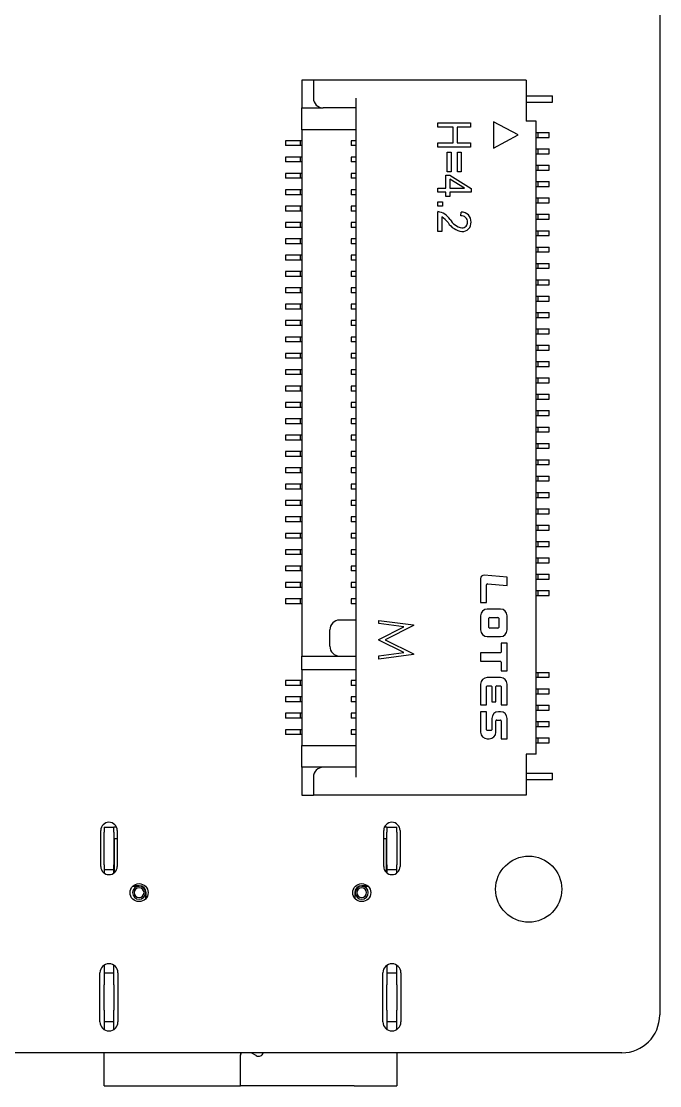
# Model space of a CAD drawing. Header units: millimetres. Extents: x 2 to 1109, y 2 to 430.
# Drawn here: x 145.02 to 164.52, y 301.05 to 333.58 of the extents above; entities that cross this region are included whole.
import ezdxf

# ---------------------------------------------------------------- set-up
doc = ezdxf.new("R2010")
doc.units = ezdxf.units.MM
doc.header["$LTSCALE"] = 0.5
doc.layers.add('几何体', color=7, linetype='Continuous')

msp = doc.modelspace()

# ---------------------------------------------------------------- linework, layer by layer
at = {"layer": '几何体'}
for p, q in [((164.521, 362.686), (164.521, 303.213)), ((153.596, 331.783), (153.596, 330.933)), ((153.946, 331.783), (153.596, 331.783)), ((153.946, 331.783), (153.946, 331.233)), ((154.246, 331.783), (153.946, 331.783)), ((160.446, 331.783), (154.246, 331.783)), ((160.446, 331.783), (160.446, 330.533)), ((155.246, 310.483), (155.246, 331.233)), ((160.446, 331.308), (160.705, 331.308)), ((160.705, 331.308), (160.87, 331.308)), ((160.87, 331.308), (161.096, 331.308)), ((161.096, 331.308), (161.246, 331.308)), ((161.246, 331.108), (161.246, 331.308)), ((153.596, 330.933), (154.246, 330.933)), ((153.596, 330.263), (153.596, 330.933)), ((155.246, 330.933), (154.246, 330.933)), ((160.446, 331.108), (160.705, 331.108)), ((160.705, 331.108), (160.87, 331.108)), ((160.87, 331.108), (161.096, 331.108)), ((161.096, 331.108), (161.246, 331.108)), ((160.746, 330.533), (160.446, 330.533)), ((160.746, 311.183), (160.746, 330.533)), ((153.596, 330.263), (153.596, 314.183)), ((155.246, 330.263), (153.596, 330.263)), ((157.746, 330.479), (158.746, 330.479)), ((157.746, 330.349), (157.746, 330.479)), ((158.214, 330.349), (157.746, 330.349)), ((158.214, 329.868), (158.214, 330.349)), ((158.331, 330.349), (158.331, 329.868)), ((158.746, 330.349), (158.331, 330.349)), ((158.746, 330.479), (158.746, 330.349)), ((159.446, 330.508), (159.446, 329.708)), ((160.196, 330.108), (159.446, 330.508)), ((153.096, 329.933), (153.096, 329.783)), ((153.236, 329.933), (153.096, 329.933)), ((153.457, 329.933), (153.236, 329.933)), ((153.546, 329.933), (153.457, 329.933)), ((153.546, 329.783), (153.546, 329.933)), ((153.596, 329.933), (153.546, 329.933)), ((155.095, 329.933), (155.095, 329.783)), ((155.246, 329.933), (155.095, 329.933)), ((157.746, 329.868), (158.214, 329.868)), ((157.746, 329.738), (157.746, 329.868)), ((158.331, 329.868), (158.746, 329.868)), ((158.746, 329.868), (158.746, 329.738)), ((159.446, 329.708), (160.196, 330.108)), ((160.746, 330.183), (160.796, 330.183)), ((160.746, 330.033), (160.796, 330.033)), ((160.796, 330.183), (160.796, 330.033)), ((160.796, 330.183), (160.886, 330.183)), ((160.796, 330.033), (160.886, 330.033)), ((160.886, 330.183), (161.007, 330.183)), ((160.886, 330.033), (161.007, 330.033)), ((161.007, 330.183), (161.146, 330.183)), ((161.007, 330.033), (161.146, 330.033)), ((161.146, 330.033), (161.146, 330.183)), ((153.236, 329.783), (153.096, 329.783)), ((153.457, 329.783), (153.236, 329.783)), ((153.546, 329.783), (153.457, 329.783)), ((153.596, 329.783), (153.546, 329.783)), ((155.246, 329.783), (155.095, 329.783)), ((158.746, 329.738), (157.746, 329.738)), ((158.032, 329.583), (158.149, 329.583)), ((158.032, 328.985), (158.032, 329.583)), ((158.149, 329.583), (158.149, 328.985)), ((158.343, 329.583), (158.46, 329.583)), ((158.343, 328.985), (158.343, 329.583)), ((158.46, 329.583), (158.46, 328.985)), ((160.746, 329.683), (160.796, 329.683)), ((160.796, 329.683), (160.796, 329.533)), ((160.796, 329.683), (160.886, 329.683)), ((160.886, 329.683), (161.007, 329.683)), ((161.007, 329.683), (161.146, 329.683)), ((161.146, 329.533), (161.146, 329.683)), ((153.096, 329.433), (153.096, 329.283)), ((153.236, 329.433), (153.096, 329.433)), ((153.236, 329.283), (153.096, 329.283)), ((153.457, 329.433), (153.236, 329.433)), ((153.457, 329.283), (153.236, 329.283)), ((153.546, 329.433), (153.457, 329.433)), ((153.546, 329.283), (153.457, 329.283)), ((153.546, 329.283), (153.546, 329.433)), ((153.596, 329.433), (153.546, 329.433)), ((153.596, 329.283), (153.546, 329.283)), ((155.095, 329.433), (155.095, 329.283)), ((155.246, 329.433), (155.095, 329.433)), ((155.246, 329.283), (155.095, 329.283)), ((160.746, 329.533), (160.796, 329.533)), ((160.796, 329.533), (160.886, 329.533)), ((160.886, 329.533), (161.007, 329.533)), ((161.007, 329.533), (161.146, 329.533)), ((153.096, 328.933), (153.096, 328.783)), ((153.236, 328.933), (153.096, 328.933)), ((153.457, 328.933), (153.236, 328.933)), ((153.546, 328.933), (153.457, 328.933)), ((153.546, 328.783), (153.546, 328.933)), ((153.596, 328.933), (153.546, 328.933)), ((155.095, 328.933), (155.095, 328.783)), ((155.246, 328.933), (155.095, 328.933)), ((158.149, 328.985), (158.032, 328.985)), ((158.46, 328.985), (158.343, 328.985)), ((160.746, 329.183), (160.796, 329.183)), ((160.746, 329.033), (160.796, 329.033)), ((160.796, 329.183), (160.796, 329.033)), ((160.796, 329.183), (160.886, 329.183)), ((160.796, 329.033), (160.886, 329.033)), ((160.886, 329.183), (161.007, 329.183)), ((160.886, 329.033), (161.007, 329.033)), ((161.007, 329.183), (161.146, 329.183)), ((161.007, 329.033), (161.146, 329.033)), ((161.146, 329.033), (161.146, 329.183)), ((153.236, 328.783), (153.096, 328.783)), ((153.457, 328.783), (153.236, 328.783)), ((153.546, 328.783), (153.457, 328.783)), ((153.596, 328.783), (153.546, 328.783)), ((155.246, 328.783), (155.095, 328.783)), ((157.993, 328.479), (157.993, 328.881)), ((157.993, 328.881), (158.11, 328.881)), ((158.11, 328.881), (158.759, 328.475)), ((158.562, 328.479), (158.11, 328.761)), ((158.11, 328.761), (158.11, 328.479)), ((160.746, 328.683), (160.796, 328.683)), ((160.796, 328.683), (160.796, 328.533)), ((160.796, 328.683), (160.886, 328.683)), ((160.886, 328.683), (161.007, 328.683)), ((161.007, 328.683), (161.146, 328.683)), ((161.146, 328.533), (161.146, 328.683)), ((153.096, 328.433), (153.096, 328.283)), ((153.236, 328.433), (153.096, 328.433)), ((153.236, 328.283), (153.096, 328.283)), ((153.457, 328.433), (153.236, 328.433)), ((153.457, 328.283), (153.236, 328.283)), ((153.546, 328.433), (153.457, 328.433)), ((153.546, 328.283), (153.457, 328.283)), ((153.546, 328.283), (153.546, 328.433)), ((153.596, 328.433), (153.546, 328.433)), ((153.596, 328.283), (153.546, 328.283)), ((155.095, 328.433), (155.095, 328.283)), ((155.246, 328.433), (155.095, 328.433)), ((155.246, 328.283), (155.095, 328.283)), ((157.746, 328.479), (157.993, 328.479)), ((157.746, 328.362), (157.746, 328.479)), ((157.993, 328.362), (157.746, 328.362)), ((157.993, 328.232), (157.993, 328.362)), ((158.11, 328.479), (158.562, 328.479)), ((158.11, 328.362), (158.11, 328.232)), ((158.759, 328.362), (158.11, 328.362)), ((158.759, 328.475), (158.759, 328.362)), ((160.746, 328.533), (160.796, 328.533)), ((160.796, 328.533), (160.886, 328.533)), ((160.886, 328.533), (161.007, 328.533)), ((161.007, 328.533), (161.146, 328.533)), ((153.096, 327.933), (153.096, 327.783)), ((153.236, 327.933), (153.096, 327.933)), ((153.457, 327.933), (153.236, 327.933)), ((153.546, 327.933), (153.457, 327.933)), ((153.546, 327.783), (153.546, 327.933)), ((153.596, 327.933), (153.546, 327.933)), ((155.095, 327.933), (155.095, 327.783)), ((155.246, 327.933), (155.095, 327.933)), ((157.746, 328.063), (157.889, 328.063)), ((157.746, 327.933), (157.746, 328.063)), ((157.889, 327.933), (157.746, 327.933)), ((157.889, 328.063), (157.889, 327.933)), ((158.11, 328.232), (157.993, 328.232)), ((160.746, 328.183), (160.796, 328.183)), ((160.746, 328.033), (160.796, 328.033)), ((160.796, 328.183), (160.796, 328.033)), ((160.796, 328.183), (160.886, 328.183)), ((160.796, 328.033), (160.886, 328.033)), ((160.886, 328.183), (161.007, 328.183)), ((160.886, 328.033), (161.007, 328.033)), ((161.007, 328.183), (161.146, 328.183)), ((161.007, 328.033), (161.146, 328.033)), ((161.146, 328.033), (161.146, 328.183)), ((153.236, 327.783), (153.096, 327.783)), ((153.457, 327.783), (153.236, 327.783)), ((153.546, 327.783), (153.457, 327.783)), ((153.596, 327.783), (153.546, 327.783)), ((155.246, 327.783), (155.095, 327.783)), ((157.746, 327.154), (157.746, 327.764)), ((157.863, 327.609), (157.863, 327.154)), ((158.447, 327.634), (158.46, 327.751)), ((160.746, 327.683), (160.796, 327.683)), ((160.796, 327.683), (160.796, 327.533)), ((160.796, 327.683), (160.886, 327.683)), ((160.886, 327.683), (161.007, 327.683)), ((161.007, 327.683), (161.146, 327.683)), ((161.146, 327.533), (161.146, 327.683)), ((153.096, 327.433), (153.096, 327.283)), ((153.236, 327.433), (153.096, 327.433)), ((153.236, 327.283), (153.096, 327.283)), ((153.457, 327.433), (153.236, 327.433)), ((153.457, 327.283), (153.236, 327.283)), ((153.546, 327.433), (153.457, 327.433)), ((153.546, 327.283), (153.457, 327.283)), ((153.546, 327.283), (153.546, 327.433)), ((153.596, 327.433), (153.546, 327.433)), ((153.596, 327.283), (153.546, 327.283)), ((155.095, 327.433), (155.095, 327.283)), ((155.246, 327.433), (155.095, 327.433)), ((155.246, 327.283), (155.095, 327.283)), ((160.746, 327.533), (160.796, 327.533)), ((160.796, 327.533), (160.886, 327.533)), ((160.886, 327.533), (161.007, 327.533)), ((161.007, 327.533), (161.146, 327.533)), ((157.863, 327.154), (157.746, 327.154)), ((160.746, 327.183), (160.796, 327.183)), ((160.746, 327.033), (160.796, 327.033)), ((160.796, 327.183), (160.796, 327.033)), ((160.796, 327.183), (160.886, 327.183)), ((160.796, 327.033), (160.886, 327.033)), ((160.886, 327.183), (161.007, 327.183)), ((160.886, 327.033), (161.007, 327.033)), ((161.007, 327.183), (161.146, 327.183)), ((161.007, 327.033), (161.146, 327.033)), ((161.146, 327.033), (161.146, 327.183)), ((153.096, 326.933), (153.096, 326.783)), ((153.236, 326.933), (153.096, 326.933)), ((153.236, 326.783), (153.096, 326.783)), ((153.457, 326.933), (153.236, 326.933)), ((153.457, 326.783), (153.236, 326.783)), ((153.546, 326.933), (153.457, 326.933)), ((153.546, 326.783), (153.457, 326.783)), ((153.546, 326.783), (153.546, 326.933)), ((153.596, 326.933), (153.546, 326.933)), ((153.596, 326.783), (153.546, 326.783)), ((155.095, 326.933), (155.095, 326.783)), ((155.246, 326.933), (155.095, 326.933)), ((155.246, 326.783), (155.095, 326.783)), ((160.746, 326.683), (160.796, 326.683)), ((160.796, 326.683), (160.796, 326.533)), ((160.796, 326.683), (160.886, 326.683)), ((160.886, 326.683), (161.007, 326.683)), ((161.007, 326.683), (161.146, 326.683)), ((161.146, 326.533), (161.146, 326.683)), ((153.096, 326.433), (153.096, 326.283)), ((153.236, 326.433), (153.096, 326.433)), ((153.457, 326.433), (153.236, 326.433)), ((153.546, 326.433), (153.457, 326.433)), ((153.546, 326.283), (153.546, 326.433)), ((153.596, 326.433), (153.546, 326.433)), ((155.095, 326.433), (155.095, 326.283)), ((155.246, 326.433), (155.095, 326.433)), ((160.746, 326.533), (160.796, 326.533)), ((160.796, 326.533), (160.886, 326.533)), ((160.886, 326.533), (161.007, 326.533)), ((161.007, 326.533), (161.146, 326.533)), ((153.236, 326.283), (153.096, 326.283)), ((153.457, 326.283), (153.236, 326.283)), ((153.546, 326.283), (153.457, 326.283)), ((153.596, 326.283), (153.546, 326.283)), ((155.246, 326.283), (155.095, 326.283)), ((160.746, 326.183), (160.796, 326.183)), ((160.746, 326.033), (160.796, 326.033)), ((160.796, 326.183), (160.796, 326.033)), ((160.796, 326.183), (160.886, 326.183)), ((160.796, 326.033), (160.886, 326.033)), ((160.886, 326.183), (161.007, 326.183)), ((160.886, 326.033), (161.007, 326.033)), ((161.007, 326.183), (161.146, 326.183)), ((161.007, 326.033), (161.146, 326.033)), ((161.146, 326.033), (161.146, 326.183)), ((153.096, 325.933), (153.096, 325.783)), ((153.236, 325.933), (153.096, 325.933)), ((153.236, 325.783), (153.096, 325.783)), ((153.457, 325.933), (153.236, 325.933)), ((153.457, 325.783), (153.236, 325.783)), ((153.546, 325.933), (153.457, 325.933)), ((153.546, 325.783), (153.457, 325.783)), ((153.546, 325.783), (153.546, 325.933)), ((153.596, 325.933), (153.546, 325.933)), ((153.596, 325.783), (153.546, 325.783)), ((155.095, 325.933), (155.095, 325.783)), ((155.246, 325.933), (155.095, 325.933)), ((155.246, 325.783), (155.095, 325.783)), ((160.746, 325.683), (160.796, 325.683)), ((160.796, 325.683), (160.796, 325.533)), ((160.796, 325.683), (160.886, 325.683)), ((160.886, 325.683), (161.007, 325.683)), ((161.007, 325.683), (161.146, 325.683)), ((161.146, 325.533), (161.146, 325.683)), ((153.096, 325.433), (153.096, 325.283)), ((153.236, 325.433), (153.096, 325.433)), ((153.457, 325.433), (153.236, 325.433)), ((153.546, 325.433), (153.457, 325.433)), ((153.546, 325.283), (153.546, 325.433)), ((153.596, 325.433), (153.546, 325.433)), ((155.095, 325.433), (155.095, 325.283)), ((155.246, 325.433), (155.095, 325.433)), ((160.746, 325.533), (160.796, 325.533)), ((160.796, 325.533), (160.886, 325.533)), ((160.886, 325.533), (161.007, 325.533)), ((161.007, 325.533), (161.146, 325.533)), ((153.236, 325.283), (153.096, 325.283)), ((153.457, 325.283), (153.236, 325.283)), ((153.546, 325.283), (153.457, 325.283)), ((153.596, 325.283), (153.546, 325.283)), ((155.246, 325.283), (155.095, 325.283)), ((160.746, 325.183), (160.796, 325.183)), ((160.746, 325.033), (160.796, 325.033)), ((160.796, 325.183), (160.796, 325.033)), ((160.796, 325.183), (160.886, 325.183)), ((160.796, 325.033), (160.886, 325.033)), ((160.886, 325.183), (161.007, 325.183)), ((160.886, 325.033), (161.007, 325.033)), ((161.007, 325.183), (161.146, 325.183)), ((161.007, 325.033), (161.146, 325.033)), ((161.146, 325.033), (161.146, 325.183)), ((153.096, 324.933), (153.096, 324.783)), ((153.236, 324.933), (153.096, 324.933)), ((153.236, 324.783), (153.096, 324.783)), ((153.457, 324.933), (153.236, 324.933)), ((153.457, 324.783), (153.236, 324.783)), ((153.546, 324.933), (153.457, 324.933)), ((153.546, 324.783), (153.457, 324.783)), ((153.546, 324.783), (153.546, 324.933)), ((153.596, 324.933), (153.546, 324.933)), ((153.596, 324.783), (153.546, 324.783)), ((155.095, 324.933), (155.095, 324.783)), ((155.246, 324.933), (155.095, 324.933)), ((155.246, 324.783), (155.095, 324.783)), ((160.746, 324.683), (160.796, 324.683)), ((160.796, 324.683), (160.796, 324.533)), ((160.796, 324.683), (160.886, 324.683)), ((160.886, 324.683), (161.007, 324.683)), ((161.007, 324.683), (161.146, 324.683)), ((161.146, 324.533), (161.146, 324.683)), ((153.096, 324.433), (153.096, 324.283)), ((153.236, 324.433), (153.096, 324.433)), ((153.457, 324.433), (153.236, 324.433)), ((153.546, 324.433), (153.457, 324.433)), ((153.546, 324.283), (153.546, 324.433)), ((153.596, 324.433), (153.546, 324.433)), ((155.095, 324.433), (155.095, 324.283)), ((155.246, 324.433), (155.095, 324.433)), ((160.746, 324.533), (160.796, 324.533)), ((160.796, 324.533), (160.886, 324.533)), ((160.886, 324.533), (161.007, 324.533)), ((161.007, 324.533), (161.146, 324.533)), ((153.236, 324.283), (153.096, 324.283)), ((153.457, 324.283), (153.236, 324.283)), ((153.546, 324.283), (153.457, 324.283)), ((153.596, 324.283), (153.546, 324.283)), ((155.246, 324.283), (155.095, 324.283)), ((160.746, 324.183), (160.796, 324.183)), ((160.746, 324.033), (160.796, 324.033)), ((160.796, 324.183), (160.796, 324.033)), ((160.796, 324.183), (160.886, 324.183)), ((160.796, 324.033), (160.886, 324.033)), ((160.886, 324.183), (161.007, 324.183)), ((160.886, 324.033), (161.007, 324.033)), ((161.007, 324.183), (161.146, 324.183)), ((161.007, 324.033), (161.146, 324.033)), ((161.146, 324.033), (161.146, 324.183)), ((153.096, 323.933), (153.096, 323.783)), ((153.236, 323.933), (153.096, 323.933)), ((153.236, 323.783), (153.096, 323.783)), ((153.457, 323.933), (153.236, 323.933)), ((153.457, 323.783), (153.236, 323.783)), ((153.546, 323.933), (153.457, 323.933)), ((153.546, 323.783), (153.457, 323.783)), ((153.546, 323.783), (153.546, 323.933)), ((153.596, 323.933), (153.546, 323.933)), ((153.596, 323.783), (153.546, 323.783)), ((155.095, 323.933), (155.095, 323.783)), ((155.246, 323.933), (155.095, 323.933)), ((155.246, 323.783), (155.095, 323.783)), ((153.096, 323.433), (153.096, 323.283)), ((153.236, 323.433), (153.096, 323.433)), ((153.457, 323.433), (153.236, 323.433)), ((153.546, 323.433), (153.457, 323.433)), ((153.546, 323.283), (153.546, 323.433)), ((153.596, 323.433), (153.546, 323.433)), ((155.095, 323.433), (155.095, 323.283)), ((155.246, 323.433), (155.095, 323.433)), ((160.746, 323.683), (160.796, 323.683)), ((160.746, 323.533), (160.796, 323.533)), ((160.796, 323.683), (160.796, 323.533)), ((160.796, 323.683), (160.886, 323.683)), ((160.796, 323.533), (160.886, 323.533)), ((160.886, 323.683), (161.007, 323.683)), ((160.886, 323.533), (161.007, 323.533)), ((161.007, 323.683), (161.146, 323.683)), ((161.007, 323.533), (161.146, 323.533)), ((161.146, 323.533), (161.146, 323.683)), ((153.236, 323.283), (153.096, 323.283)), ((153.457, 323.283), (153.236, 323.283)), ((153.546, 323.283), (153.457, 323.283)), ((153.596, 323.283), (153.546, 323.283)), ((155.246, 323.283), (155.095, 323.283)), ((160.746, 323.183), (160.796, 323.183)), ((160.746, 323.033), (160.796, 323.033)), ((160.796, 323.183), (160.796, 323.033)), ((160.796, 323.183), (160.886, 323.183)), ((160.796, 323.033), (160.886, 323.033)), ((160.886, 323.183), (161.007, 323.183)), ((160.886, 323.033), (161.007, 323.033)), ((161.007, 323.183), (161.146, 323.183)), ((161.007, 323.033), (161.146, 323.033)), ((161.146, 323.033), (161.146, 323.183)), ((153.096, 322.933), (153.096, 322.783)), ((153.236, 322.933), (153.096, 322.933)), ((153.236, 322.783), (153.096, 322.783)), ((153.457, 322.933), (153.236, 322.933)), ((153.457, 322.783), (153.236, 322.783)), ((153.546, 322.933), (153.457, 322.933)), ((153.546, 322.783), (153.457, 322.783)), ((153.546, 322.783), (153.546, 322.933)), ((153.596, 322.933), (153.546, 322.933)), ((153.596, 322.783), (153.546, 322.783)), ((155.095, 322.933), (155.095, 322.783)), ((155.246, 322.933), (155.095, 322.933)), ((155.246, 322.783), (155.095, 322.783)), ((153.096, 322.433), (153.096, 322.283)), ((153.236, 322.433), (153.096, 322.433)), ((153.457, 322.433), (153.236, 322.433)), ((153.546, 322.433), (153.457, 322.433)), ((153.546, 322.283), (153.546, 322.433)), ((153.596, 322.433), (153.546, 322.433)), ((155.095, 322.433), (155.095, 322.283)), ((155.246, 322.433), (155.095, 322.433)), ((160.746, 322.683), (160.796, 322.683)), ((160.746, 322.533), (160.796, 322.533)), ((160.796, 322.683), (160.796, 322.533)), ((160.796, 322.683), (160.886, 322.683)), ((160.796, 322.533), (160.886, 322.533)), ((160.886, 322.683), (161.007, 322.683)), ((160.886, 322.533), (161.007, 322.533)), ((161.007, 322.683), (161.146, 322.683)), ((161.007, 322.533), (161.146, 322.533)), ((161.146, 322.533), (161.146, 322.683)), ((153.236, 322.283), (153.096, 322.283)), ((153.457, 322.283), (153.236, 322.283)), ((153.546, 322.283), (153.457, 322.283)), ((153.596, 322.283), (153.546, 322.283)), ((155.246, 322.283), (155.095, 322.283)), ((160.746, 322.183), (160.796, 322.183)), ((160.796, 322.183), (160.796, 322.033)), ((160.796, 322.183), (160.886, 322.183)), ((160.886, 322.183), (161.007, 322.183)), ((161.007, 322.183), (161.146, 322.183)), ((161.146, 322.033), (161.146, 322.183)), ((153.096, 321.933), (153.096, 321.783)), ((153.236, 321.933), (153.096, 321.933)), ((153.236, 321.783), (153.096, 321.783)), ((153.457, 321.933), (153.236, 321.933)), ((153.457, 321.783), (153.236, 321.783)), ((153.546, 321.933), (153.457, 321.933)), ((153.546, 321.783), (153.457, 321.783)), ((153.546, 321.783), (153.546, 321.933)), ((153.596, 321.933), (153.546, 321.933)), ((153.596, 321.783), (153.546, 321.783)), ((155.095, 321.933), (155.095, 321.783)), ((155.246, 321.933), (155.095, 321.933)), ((155.246, 321.783), (155.095, 321.783)), ((160.746, 322.033), (160.796, 322.033)), ((160.796, 322.033), (160.886, 322.033)), ((160.886, 322.033), (161.007, 322.033)), ((161.007, 322.033), (161.146, 322.033)), ((153.096, 321.433), (153.096, 321.283)), ((153.236, 321.433), (153.096, 321.433)), ((153.457, 321.433), (153.236, 321.433)), ((153.546, 321.433), (153.457, 321.433)), ((153.546, 321.283), (153.546, 321.433)), ((153.596, 321.433), (153.546, 321.433)), ((155.095, 321.433), (155.095, 321.283)), ((155.246, 321.433), (155.095, 321.433)), ((160.746, 321.683), (160.796, 321.683)), ((160.746, 321.533), (160.796, 321.533)), ((160.796, 321.683), (160.796, 321.533)), ((160.796, 321.683), (160.886, 321.683)), ((160.796, 321.533), (160.886, 321.533)), ((160.886, 321.683), (161.007, 321.683)), ((160.886, 321.533), (161.007, 321.533)), ((161.007, 321.683), (161.146, 321.683)), ((161.007, 321.533), (161.146, 321.533)), ((161.146, 321.533), (161.146, 321.683)), ((153.236, 321.283), (153.096, 321.283)), ((153.457, 321.283), (153.236, 321.283)), ((153.546, 321.283), (153.457, 321.283)), ((153.596, 321.283), (153.546, 321.283)), ((155.246, 321.283), (155.095, 321.283)), ((160.746, 321.183), (160.796, 321.183)), ((160.796, 321.183), (160.796, 321.033)), ((160.796, 321.183), (160.886, 321.183)), ((160.886, 321.183), (161.007, 321.183)), ((161.007, 321.183), (161.146, 321.183)), ((161.146, 321.033), (161.146, 321.183)), ((153.096, 320.933), (153.096, 320.783)), ((153.236, 320.933), (153.096, 320.933)), ((153.236, 320.783), (153.096, 320.783)), ((153.457, 320.933), (153.236, 320.933)), ((153.457, 320.783), (153.236, 320.783)), ((153.546, 320.933), (153.457, 320.933)), ((153.546, 320.783), (153.457, 320.783)), ((153.546, 320.783), (153.546, 320.933)), ((153.596, 320.933), (153.546, 320.933)), ((153.596, 320.783), (153.546, 320.783)), ((155.095, 320.933), (155.095, 320.783)), ((155.246, 320.933), (155.095, 320.933)), ((155.246, 320.783), (155.095, 320.783)), ((160.746, 321.033), (160.796, 321.033)), ((160.796, 321.033), (160.886, 321.033)), ((160.886, 321.033), (161.007, 321.033)), ((161.007, 321.033), (161.146, 321.033)), ((153.096, 320.433), (153.096, 320.283)), ((153.236, 320.433), (153.096, 320.433)), ((153.457, 320.433), (153.236, 320.433)), ((153.546, 320.433), (153.457, 320.433)), ((153.546, 320.283), (153.546, 320.433)), ((153.596, 320.433), (153.546, 320.433)), ((155.095, 320.433), (155.095, 320.283)), ((155.246, 320.433), (155.095, 320.433)), ((160.746, 320.683), (160.796, 320.683)), ((160.746, 320.533), (160.796, 320.533)), ((160.796, 320.683), (160.796, 320.533)), ((160.796, 320.683), (160.886, 320.683)), ((160.796, 320.533), (160.886, 320.533)), ((160.886, 320.683), (161.007, 320.683)), ((160.886, 320.533), (161.007, 320.533)), ((161.007, 320.683), (161.146, 320.683)), ((161.007, 320.533), (161.146, 320.533)), ((161.146, 320.533), (161.146, 320.683)), ((153.236, 320.283), (153.096, 320.283)), ((153.457, 320.283), (153.236, 320.283)), ((153.546, 320.283), (153.457, 320.283)), ((153.596, 320.283), (153.546, 320.283)), ((155.246, 320.283), (155.095, 320.283)), ((160.746, 320.183), (160.796, 320.183)), ((160.796, 320.183), (160.796, 320.033)), ((160.796, 320.183), (160.886, 320.183)), ((160.886, 320.183), (161.007, 320.183)), ((161.007, 320.183), (161.146, 320.183)), ((161.146, 320.033), (161.146, 320.183)), ((153.096, 319.933), (153.096, 319.783)), ((153.236, 319.933), (153.096, 319.933)), ((153.236, 319.783), (153.096, 319.783)), ((153.457, 319.933), (153.236, 319.933)), ((153.457, 319.783), (153.236, 319.783)), ((153.546, 319.933), (153.457, 319.933)), ((153.546, 319.783), (153.457, 319.783)), ((153.546, 319.783), (153.546, 319.933)), ((153.596, 319.933), (153.546, 319.933)), ((153.596, 319.783), (153.546, 319.783)), ((155.095, 319.933), (155.095, 319.783)), ((155.246, 319.933), (155.095, 319.933)), ((155.246, 319.783), (155.095, 319.783)), ((160.746, 320.033), (160.796, 320.033)), ((160.796, 320.033), (160.886, 320.033)), ((160.886, 320.033), (161.007, 320.033)), ((161.007, 320.033), (161.146, 320.033)), ((160.746, 319.683), (160.796, 319.683)), ((160.746, 319.533), (160.796, 319.533)), ((160.796, 319.683), (160.796, 319.533)), ((160.796, 319.683), (160.886, 319.683)), ((160.796, 319.533), (160.886, 319.533)), ((160.886, 319.683), (161.007, 319.683)), ((160.886, 319.533), (161.007, 319.533)), ((161.007, 319.683), (161.146, 319.683)), ((161.007, 319.533), (161.146, 319.533)), ((161.146, 319.533), (161.146, 319.683)), ((153.096, 319.433), (153.096, 319.283)), ((153.236, 319.433), (153.096, 319.433)), ((153.236, 319.283), (153.096, 319.283)), ((153.457, 319.433), (153.236, 319.433)), ((153.457, 319.283), (153.236, 319.283)), ((153.546, 319.433), (153.457, 319.433)), ((153.546, 319.283), (153.457, 319.283)), ((153.546, 319.283), (153.546, 319.433)), ((153.596, 319.433), (153.546, 319.433)), ((153.596, 319.283), (153.546, 319.283)), ((155.095, 319.433), (155.095, 319.283)), ((155.246, 319.433), (155.095, 319.433)), ((155.246, 319.283), (155.095, 319.283)), ((160.746, 319.183), (160.796, 319.183)), ((160.796, 319.183), (160.796, 319.033)), ((160.796, 319.183), (160.886, 319.183)), ((160.886, 319.183), (161.007, 319.183)), ((161.007, 319.183), (161.146, 319.183)), ((161.146, 319.033), (161.146, 319.183)), ((153.096, 318.933), (153.096, 318.783)), ((153.236, 318.933), (153.096, 318.933)), ((153.457, 318.933), (153.236, 318.933)), ((153.546, 318.933), (153.457, 318.933)), ((153.546, 318.783), (153.546, 318.933)), ((153.596, 318.933), (153.546, 318.933)), ((155.095, 318.933), (155.095, 318.783)), ((155.246, 318.933), (155.095, 318.933)), ((160.746, 319.033), (160.796, 319.033)), ((160.796, 319.033), (160.886, 319.033)), ((160.886, 319.033), (161.007, 319.033)), ((161.007, 319.033), (161.146, 319.033)), ((153.236, 318.783), (153.096, 318.783)), ((153.457, 318.783), (153.236, 318.783)), ((153.546, 318.783), (153.457, 318.783)), ((153.596, 318.783), (153.546, 318.783)), ((155.246, 318.783), (155.095, 318.783)), ((160.746, 318.683), (160.796, 318.683)), ((160.746, 318.533), (160.796, 318.533)), ((160.796, 318.683), (160.796, 318.533)), ((160.796, 318.683), (160.886, 318.683)), ((160.796, 318.533), (160.886, 318.533)), ((160.886, 318.683), (161.007, 318.683)), ((160.886, 318.533), (161.007, 318.533)), ((161.007, 318.683), (161.146, 318.683)), ((161.007, 318.533), (161.146, 318.533)), ((161.146, 318.533), (161.146, 318.683)), ((153.096, 318.433), (153.096, 318.283)), ((153.236, 318.433), (153.096, 318.433)), ((153.236, 318.283), (153.096, 318.283)), ((153.457, 318.433), (153.236, 318.433)), ((153.457, 318.283), (153.236, 318.283)), ((153.546, 318.433), (153.457, 318.433)), ((153.546, 318.283), (153.457, 318.283)), ((153.546, 318.283), (153.546, 318.433)), ((153.596, 318.433), (153.546, 318.433)), ((153.596, 318.283), (153.546, 318.283)), ((155.095, 318.433), (155.095, 318.283)), ((155.246, 318.433), (155.095, 318.433)), ((155.246, 318.283), (155.095, 318.283)), ((160.746, 318.183), (160.796, 318.183)), ((160.796, 318.183), (160.796, 318.033)), ((160.796, 318.183), (160.886, 318.183)), ((160.886, 318.183), (161.007, 318.183)), ((161.007, 318.183), (161.146, 318.183)), ((161.146, 318.033), (161.146, 318.183)), ((153.096, 317.933), (153.096, 317.783)), ((153.236, 317.933), (153.096, 317.933)), ((153.457, 317.933), (153.236, 317.933)), ((153.546, 317.933), (153.457, 317.933)), ((153.546, 317.783), (153.546, 317.933)), ((153.596, 317.933), (153.546, 317.933)), ((155.095, 317.933), (155.095, 317.783)), ((155.246, 317.933), (155.095, 317.933)), ((160.746, 318.033), (160.796, 318.033)), ((160.796, 318.033), (160.886, 318.033)), ((160.886, 318.033), (161.007, 318.033)), ((161.007, 318.033), (161.146, 318.033)), ((153.236, 317.783), (153.096, 317.783)), ((153.457, 317.783), (153.236, 317.783)), ((153.546, 317.783), (153.457, 317.783)), ((153.596, 317.783), (153.546, 317.783)), ((155.246, 317.783), (155.095, 317.783)), ((160.746, 317.683), (160.796, 317.683)), ((160.746, 317.533), (160.796, 317.533)), ((160.796, 317.683), (160.796, 317.533)), ((160.796, 317.683), (160.886, 317.683)), ((160.796, 317.533), (160.886, 317.533)), ((160.886, 317.683), (161.007, 317.683)), ((160.886, 317.533), (161.007, 317.533)), ((161.007, 317.683), (161.146, 317.683)), ((161.007, 317.533), (161.146, 317.533)), ((161.146, 317.533), (161.146, 317.683)), ((153.096, 317.433), (153.096, 317.283)), ((153.236, 317.433), (153.096, 317.433)), ((153.236, 317.283), (153.096, 317.283)), ((153.457, 317.433), (153.236, 317.433)), ((153.457, 317.283), (153.236, 317.283)), ((153.546, 317.433), (153.457, 317.433)), ((153.546, 317.283), (153.457, 317.283)), ((153.546, 317.283), (153.546, 317.433)), ((153.596, 317.433), (153.546, 317.433)), ((153.596, 317.283), (153.546, 317.283)), ((155.095, 317.433), (155.095, 317.283)), ((155.246, 317.433), (155.095, 317.433)), ((155.246, 317.283), (155.095, 317.283)), ((160.746, 317.183), (160.796, 317.183)), ((160.796, 317.183), (160.796, 317.033)), ((160.796, 317.183), (160.886, 317.183)), ((160.886, 317.183), (161.007, 317.183)), ((161.007, 317.183), (161.146, 317.183)), ((161.146, 317.033), (161.146, 317.183)), ((153.096, 316.933), (153.096, 316.783)), ((153.236, 316.933), (153.096, 316.933)), ((153.457, 316.933), (153.236, 316.933)), ((153.546, 316.933), (153.457, 316.933)), ((153.546, 316.783), (153.546, 316.933)), ((153.596, 316.933), (153.546, 316.933)), ((155.095, 316.933), (155.095, 316.783)), ((155.246, 316.933), (155.095, 316.933)), ((160.746, 317.033), (160.796, 317.033)), ((160.796, 317.033), (160.886, 317.033)), ((160.886, 317.033), (161.007, 317.033)), ((161.007, 317.033), (161.146, 317.033)), ((153.236, 316.783), (153.096, 316.783)), ((153.457, 316.783), (153.236, 316.783)), ((153.546, 316.783), (153.457, 316.783)), ((153.596, 316.783), (153.546, 316.783)), ((155.246, 316.783), (155.095, 316.783)), ((159.051, 316.553), (159.051, 315.823)), ((159.861, 316.591), (159.16, 316.653)), ((159.861, 316.336), (159.861, 316.591)), ((160.746, 316.683), (160.796, 316.683)), ((160.746, 316.533), (160.796, 316.533)), ((160.796, 316.683), (160.796, 316.533)), ((160.796, 316.683), (160.886, 316.683)), ((160.796, 316.533), (160.886, 316.533)), ((160.886, 316.683), (161.007, 316.683)), ((160.886, 316.533), (161.007, 316.533)), ((161.007, 316.683), (161.146, 316.683)), ((161.007, 316.533), (161.146, 316.533)), ((161.146, 316.533), (161.146, 316.683)), ((153.096, 316.433), (153.096, 316.283)), ((153.236, 316.433), (153.096, 316.433)), ((153.236, 316.283), (153.096, 316.283)), ((153.457, 316.433), (153.236, 316.433)), ((153.457, 316.283), (153.236, 316.283)), ((153.546, 316.433), (153.457, 316.433)), ((153.546, 316.283), (153.457, 316.283)), ((153.546, 316.283), (153.546, 316.433)), ((153.596, 316.433), (153.546, 316.433)), ((153.596, 316.283), (153.546, 316.283)), ((155.095, 316.433), (155.095, 316.283)), ((155.246, 316.433), (155.095, 316.433)), ((155.246, 316.283), (155.095, 316.283)), ((159.231, 315.823), (159.231, 316.363)), ((159.258, 316.388), (159.861, 316.336)), ((153.096, 315.933), (153.096, 315.783)), ((153.236, 315.933), (153.096, 315.933)), ((153.457, 315.933), (153.236, 315.933)), ((153.546, 315.933), (153.457, 315.933)), ((153.546, 315.783), (153.546, 315.933)), ((153.596, 315.933), (153.546, 315.933)), ((155.095, 315.933), (155.095, 315.783)), ((155.246, 315.933), (155.095, 315.933)), ((160.746, 316.183), (160.796, 316.183)), ((160.746, 316.033), (160.796, 316.033)), ((160.796, 316.183), (160.796, 316.033)), ((160.796, 316.183), (160.886, 316.183)), ((160.796, 316.033), (160.886, 316.033)), ((160.886, 316.183), (161.007, 316.183)), ((160.886, 316.033), (161.007, 316.033)), ((161.007, 316.183), (161.146, 316.183)), ((161.007, 316.033), (161.146, 316.033)), ((161.146, 316.033), (161.146, 316.183)), ((153.236, 315.783), (153.096, 315.783)), ((153.457, 315.783), (153.236, 315.783)), ((153.546, 315.783), (153.457, 315.783)), ((153.596, 315.783), (153.546, 315.783)), ((155.246, 315.783), (155.095, 315.783)), ((159.051, 315.823), (159.231, 315.823)), ((159.656, 315.618), (159.256, 315.618)), ((155.246, 315.283), (154.746, 315.283)), ((155.946, 315.177), (155.946, 315.273)), ((155.946, 315.273), (157.004, 315.133)), ((159.051, 315.413), (159.051, 314.983)), ((159.306, 315.058), (159.306, 315.338)), ((159.331, 315.363), (159.581, 315.363)), ((159.606, 315.338), (159.606, 315.058)), ((159.861, 314.983), (159.861, 315.413)), ((154.446, 314.483), (154.446, 314.983)), ((156.709, 315.076), (155.946, 315.177)), ((155.946, 314.693), (156.709, 315.076)), ((157.004, 315.119), (156.136, 314.683)), ((157.004, 315.133), (157.004, 315.119)), ((159.581, 315.033), (159.331, 315.033)), ((155.946, 314.671), (155.946, 314.693)), ((156.708, 314.289), (155.946, 314.671)), ((156.136, 314.683), (157.004, 314.247)), ((159.256, 314.778), (159.656, 314.778)), ((155.946, 314.188), (156.708, 314.289)), ((159.051, 314.281), (159.051, 314.026)), ((159.656, 314.281), (159.051, 314.281)), ((159.681, 314.573), (159.681, 314.306)), ((159.861, 314.573), (159.681, 314.573)), ((159.861, 313.733), (159.861, 314.573)), ((153.596, 314.183), (154.746, 314.183)), ((153.596, 313.763), (153.596, 314.183)), ((154.746, 314.183), (155.246, 314.183)), ((157.004, 314.233), (155.946, 314.092)), ((155.946, 314.092), (155.946, 314.188)), ((157.004, 314.247), (157.004, 314.233)), ((159.051, 314.026), (159.656, 314.026)), ((159.681, 314.001), (159.681, 313.733)), ((155.246, 313.763), (153.596, 313.763)), ((153.596, 313.763), (153.596, 311.453)), ((159.681, 313.733), (159.861, 313.733)), ((160.746, 313.683), (160.796, 313.683)), ((160.796, 313.683), (160.796, 313.533)), ((160.796, 313.683), (160.886, 313.683)), ((160.886, 313.683), (161.007, 313.683)), ((161.007, 313.683), (161.146, 313.683)), ((161.146, 313.533), (161.146, 313.683)), ((153.096, 313.433), (153.096, 313.283)), ((153.236, 313.433), (153.096, 313.433)), ((153.236, 313.283), (153.096, 313.283)), ((153.457, 313.433), (153.236, 313.433)), ((153.457, 313.283), (153.236, 313.283)), ((153.546, 313.433), (153.457, 313.433)), ((153.546, 313.283), (153.457, 313.283)), ((153.546, 313.283), (153.546, 313.433)), ((153.596, 313.433), (153.546, 313.433)), ((153.596, 313.283), (153.546, 313.283)), ((155.095, 313.433), (155.095, 313.283)), ((155.246, 313.433), (155.095, 313.433)), ((155.246, 313.283), (155.095, 313.283)), ((159.051, 313.323), (159.051, 312.688)), ((159.656, 313.528), (159.256, 313.528)), ((159.256, 313.273), (159.369, 313.273)), ((159.544, 313.273), (159.656, 313.273)), ((159.861, 312.688), (159.861, 313.323)), ((160.746, 313.533), (160.796, 313.533)), ((160.796, 313.533), (160.886, 313.533)), ((160.886, 313.533), (161.007, 313.533)), ((161.007, 313.533), (161.146, 313.533)), ((159.231, 312.688), (159.231, 313.248)), ((159.394, 313.248), (159.394, 312.788)), ((159.519, 312.788), (159.519, 313.248)), ((159.681, 313.248), (159.681, 312.688)), ((160.746, 313.183), (160.796, 313.183)), ((160.746, 313.033), (160.796, 313.033)), ((160.796, 313.183), (160.796, 313.033)), ((160.796, 313.183), (160.886, 313.183)), ((160.796, 313.033), (160.886, 313.033)), ((160.886, 313.183), (161.007, 313.183)), ((160.886, 313.033), (161.007, 313.033)), ((161.007, 313.183), (161.146, 313.183)), ((161.007, 313.033), (161.146, 313.033)), ((161.146, 313.033), (161.146, 313.183)), ((153.096, 312.933), (153.096, 312.783)), ((153.236, 312.933), (153.096, 312.933)), ((153.236, 312.783), (153.096, 312.783)), ((153.457, 312.933), (153.236, 312.933)), ((153.457, 312.783), (153.236, 312.783)), ((153.546, 312.933), (153.457, 312.933)), ((153.546, 312.783), (153.457, 312.783)), ((153.546, 312.783), (153.546, 312.933)), ((153.596, 312.933), (153.546, 312.933)), ((153.596, 312.783), (153.546, 312.783)), ((155.095, 312.933), (155.095, 312.783)), ((155.246, 312.933), (155.095, 312.933)), ((155.246, 312.783), (155.095, 312.783)), ((159.051, 312.688), (159.231, 312.688)), ((159.394, 312.788), (159.519, 312.788)), ((159.681, 312.688), (159.861, 312.688)), ((160.746, 312.683), (160.796, 312.683)), ((160.796, 312.683), (160.796, 312.533)), ((160.796, 312.683), (160.886, 312.683)), ((160.886, 312.683), (161.007, 312.683)), ((161.007, 312.683), (161.146, 312.683)), ((161.146, 312.533), (161.146, 312.683)), ((153.096, 312.433), (153.096, 312.283)), ((153.236, 312.433), (153.096, 312.433)), ((153.457, 312.433), (153.236, 312.433)), ((153.546, 312.433), (153.457, 312.433)), ((153.546, 312.283), (153.546, 312.433)), ((153.596, 312.433), (153.546, 312.433)), ((155.095, 312.433), (155.095, 312.283)), ((155.246, 312.433), (155.095, 312.433)), ((159.231, 312.483), (159.051, 312.483)), ((159.051, 312.483), (159.051, 311.858)), ((159.231, 311.933), (159.231, 312.483)), ((159.656, 312.483), (159.599, 312.483)), ((160.746, 312.533), (160.796, 312.533)), ((160.796, 312.533), (160.886, 312.533)), ((160.886, 312.533), (161.007, 312.533)), ((161.007, 312.533), (161.146, 312.533)), ((153.236, 312.283), (153.096, 312.283)), ((153.457, 312.283), (153.236, 312.283)), ((153.546, 312.283), (153.457, 312.283)), ((153.596, 312.283), (153.546, 312.283)), ((155.246, 312.283), (155.095, 312.283)), ((159.394, 312.278), (159.394, 311.933)), ((159.519, 311.858), (159.519, 312.203)), ((159.544, 312.228), (159.656, 312.228)), ((159.681, 312.203), (159.681, 311.653)), ((159.861, 311.653), (159.861, 312.278)), ((160.746, 312.183), (160.796, 312.183)), ((160.746, 312.033), (160.796, 312.033)), ((160.796, 312.183), (160.796, 312.033)), ((160.796, 312.183), (160.886, 312.183)), ((160.796, 312.033), (160.886, 312.033)), ((160.886, 312.183), (161.007, 312.183)), ((160.886, 312.033), (161.007, 312.033)), ((161.007, 312.183), (161.146, 312.183)), ((161.007, 312.033), (161.146, 312.033)), ((161.146, 312.033), (161.146, 312.183)), ((153.096, 311.933), (153.096, 311.783)), ((153.236, 311.933), (153.096, 311.933)), ((153.236, 311.783), (153.096, 311.783)), ((153.457, 311.933), (153.236, 311.933)), ((153.457, 311.783), (153.236, 311.783)), ((153.546, 311.933), (153.457, 311.933)), ((153.546, 311.783), (153.457, 311.783)), ((153.546, 311.783), (153.546, 311.933)), ((153.596, 311.933), (153.546, 311.933)), ((153.596, 311.783), (153.546, 311.783)), ((155.095, 311.933), (155.095, 311.783)), ((155.246, 311.933), (155.095, 311.933)), ((155.246, 311.783), (155.095, 311.783)), ((159.369, 311.908), (159.256, 311.908)), ((159.256, 311.653), (159.314, 311.653)), ((159.681, 311.653), (159.861, 311.653)), ((160.746, 311.683), (160.796, 311.683)), ((160.796, 311.683), (160.796, 311.533)), ((160.796, 311.683), (160.886, 311.683)), ((160.886, 311.683), (161.007, 311.683)), ((161.007, 311.683), (161.146, 311.683)), ((161.146, 311.533), (161.146, 311.683)), ((153.596, 311.453), (155.246, 311.453)), ((153.596, 310.783), (153.596, 311.453)), ((160.746, 311.533), (160.796, 311.533)), ((160.796, 311.533), (160.886, 311.533)), ((160.886, 311.533), (161.007, 311.533)), ((161.007, 311.533), (161.146, 311.533)), ((160.746, 311.183), (160.446, 311.183)), ((160.446, 311.183), (160.446, 309.933)), ((153.596, 310.783), (153.596, 309.933)), ((154.246, 310.783), (153.596, 310.783)), ((155.246, 310.783), (154.246, 310.783)), ((153.946, 310.483), (153.946, 309.933)), ((160.446, 310.608), (160.705, 310.608)), ((160.446, 310.408), (160.705, 310.408)), ((160.705, 310.608), (160.87, 310.608)), ((160.705, 310.408), (160.87, 310.408)), ((160.87, 310.608), (161.096, 310.608)), ((160.87, 310.408), (161.096, 310.408)), ((161.096, 310.608), (161.246, 310.608)), ((161.096, 310.408), (161.246, 310.408)), ((161.246, 310.408), (161.246, 310.608)), ((153.596, 309.933), (153.946, 309.933)), ((154.246, 309.933), (153.946, 309.933)), ((160.446, 309.933), (154.246, 309.933)), ((147.451, 307.752), (147.451, 308.852)), ((147.551, 308.952), (147.851, 308.952)), ((147.551, 308.952), (147.551, 308.802)), ((147.551, 307.802), (147.551, 308.802)), ((147.851, 308.802), (147.851, 308.952)), ((147.93, 308.952), (147.851, 308.952)), ((147.851, 308.802), (147.851, 307.802)), ((147.951, 308.852), (147.951, 307.752)), ((156.091, 307.752), (156.091, 308.852)), ((156.191, 308.952), (156.112, 308.952)), ((156.191, 308.952), (156.491, 308.952)), ((156.191, 308.952), (156.191, 308.802)), ((156.191, 307.802), (156.191, 308.802)), ((156.491, 308.802), (156.491, 308.952)), ((156.491, 308.802), (156.491, 307.802)), ((156.591, 308.852), (156.591, 307.752)), ((147.871, 307.568), (147.871, 308.602)), ((147.871, 308.602), (147.951, 308.602)), ((156.091, 308.602), (156.171, 308.602)), ((156.171, 308.602), (156.171, 307.568)), ((147.551, 307.802), (147.551, 307.652)), ((147.851, 307.652), (147.851, 307.802)), ((156.191, 307.802), (156.191, 307.652)), ((156.491, 307.652), (156.491, 307.802)), ((147.851, 307.652), (147.551, 307.652)), ((147.551, 307.652), (147.551, 307.552)), ((147.851, 307.552), (147.851, 307.652)), ((156.491, 307.652), (156.191, 307.652)), ((156.191, 307.652), (156.191, 307.552)), ((156.491, 307.552), (156.491, 307.652)), ((148.432, 307.152), (148.621, 307.152)), ((148.621, 307.164), (148.447, 307.164)), ((155.595, 307.164), (155.421, 307.164)), ((155.421, 307.152), (155.61, 307.152)), ((148.821, 306.952), (148.821, 306.763)), ((148.834, 306.777), (148.834, 306.952)), ((155.208, 306.952), (155.208, 306.777)), ((155.221, 306.763), (155.221, 306.952)), ((147.426, 303.002), (147.426, 304.502)), ((147.551, 304.732), (147.551, 304.502)), ((147.551, 304.502), (147.851, 304.502)), ((147.551, 304.502), (147.551, 304.458)), ((147.851, 304.502), (147.851, 304.732)), ((147.851, 304.458), (147.851, 304.502)), ((147.976, 304.502), (147.976, 303.002)), ((156.066, 303.002), (156.066, 304.502)), ((156.191, 304.732), (156.191, 304.502)), ((156.191, 304.502), (156.491, 304.502)), ((156.191, 304.502), (156.191, 304.458)), ((156.491, 304.502), (156.491, 304.732)), ((156.491, 304.458), (156.491, 304.502)), ((156.616, 304.502), (156.616, 303.002)), ((147.551, 304.458), (147.551, 304.245)), ((147.551, 304.245), (147.551, 304.139)), ((147.851, 304.245), (147.851, 304.458)), ((147.851, 304.139), (147.851, 304.245)), ((156.191, 304.458), (156.191, 304.245)), ((156.191, 304.245), (156.191, 304.139)), ((156.491, 304.245), (156.491, 304.458)), ((156.491, 304.139), (156.491, 304.245)), ((147.551, 303.364), (147.551, 304.139)), ((147.851, 304.139), (147.851, 303.364)), ((156.191, 303.364), (156.191, 304.139)), ((156.491, 304.139), (156.491, 303.364)), ((147.551, 303.364), (147.551, 303.258)), ((147.551, 303.258), (147.551, 303.045)), ((147.851, 303.258), (147.851, 303.364)), ((147.851, 303.045), (147.851, 303.258)), ((156.191, 303.364), (156.191, 303.258)), ((156.191, 303.258), (156.191, 303.045)), ((156.491, 303.258), (156.491, 303.364)), ((156.491, 303.045), (156.491, 303.258)), ((147.551, 303.045), (147.551, 303.002)), ((147.851, 303.002), (147.551, 303.002)), ((147.551, 303.002), (147.551, 302.771)), ((147.851, 303.002), (147.851, 303.045)), ((147.851, 302.771), (147.851, 303.002)), ((156.191, 303.045), (156.191, 303.002)), ((156.491, 303.002), (156.191, 303.002)), ((156.191, 303.002), (156.191, 302.771)), ((156.491, 303.002), (156.491, 303.045)), ((156.491, 302.771), (156.491, 303.002)), ((163.366, 302.058), (138.929, 302.058)), ((147.551, 301.052), (147.551, 302.058)), ((151.721, 301.052), (151.721, 301.986)), ((152.196, 301.972), (152.047, 302.058)), ((156.491, 302.058), (156.491, 301.052)), ((147.551, 301.052), (148.851, 301.052)), ((148.851, 301.052), (151.721, 301.052)), ((155.191, 301.052), (151.721, 301.052)), ((155.191, 301.052), (156.491, 301.052))]:
    msp.add_line(p, q, dxfattribs=at)
at = {"layer": '几何体', "flags": 128}
for points in [[(151.74, 302.058), (151.726, 302.025), (151.721, 301.986)], [(151.721, 301.986), (151.726, 302.025), (151.74, 302.058)]]:
    msp.add_lwpolyline(points, dxfattribs=at)
at = {"layer": '几何体'}
for centre, radius in [((160.521, 307.058), 1.01), ((148.621, 306.952), 0.275), ((155.421, 306.952), 0.275)]:
    msp.add_circle(centre, radius, dxfattribs=at)
for centre, radius, start, end in [((154.246, 331.233), 0.3, 180, 270), ((157.665, 327.227), 0.544, 33.6931, 81.405), ((157.366, 326.879), 0.883, 38.5129, 55.7706), ((158.469, 327.449), 0.187, 0.0872, 96.5347), ((158.467, 327.459), 0.293, 357.3165, 91.2613), ((158.577, 327.766), 0.62, 212.9955, 260.9063), ((158.581, 327.797), 0.536, 210.1357, 259.2561), ((158.485, 327.429), 0.275, 268.7346, 3.4625), ((158.484, 327.442), 0.171, 268.9957, 2.388), ((159.151, 316.553), 0.1, 85, 180), ((159.256, 316.363), 0.025, 85, 180), ((159.256, 315.413), 0.205, 90, 180), ((159.656, 315.413), 0.205, 0, 90), ((154.746, 314.983), 0.3, 90, 180), ((159.331, 315.338), 0.025, 90, 180), ((159.581, 315.338), 0.025, 0, 90), ((159.256, 314.983), 0.205, 180, 270), ((159.331, 315.058), 0.025, 180, 270), ((159.581, 315.058), 0.025, 270, 0), ((159.656, 314.983), 0.205, 270, 0), ((154.746, 314.483), 0.3, 180, 270), ((159.656, 314.306), 0.025, 270, 0), ((159.656, 314.001), 0.025, 0, 90), ((159.256, 313.323), 0.205, 90, 180), ((159.256, 313.248), 0.025, 90, 180), ((159.369, 313.248), 0.025, 0, 90), ((159.544, 313.248), 0.025, 90, 180), ((159.656, 313.323), 0.205, 0, 90), ((159.656, 313.248), 0.025, 0, 90), ((159.599, 312.278), 0.205, 90, 180), ((159.656, 312.278), 0.205, 0, 90), ((159.544, 312.203), 0.025, 90, 180), ((159.656, 312.203), 0.025, 0, 90), ((159.256, 311.858), 0.205, 180, 270), ((159.256, 311.933), 0.025, 180, 270), ((159.314, 311.858), 0.205, 270, 0), ((159.369, 311.933), 0.025, 270, 0), ((154.246, 310.483), 0.3, 90, 180), ((147.701, 308.852), 0.25, 0, 180), ((156.341, 308.852), 0.25, 0, 180), ((147.701, 307.752), 0.25, 180, 0), ((156.341, 307.752), 0.25, 180, 0), ((148.621, 306.952), 0.2, 90, 180), ((148.621, 306.952), 0.15, 90, 180), ((148.621, 306.952), 0.213, 0, 90), ((148.621, 306.952), 0.2, 0, 90), ((148.621, 306.952), 0.15, 0, 90), ((155.421, 306.952), 0.213, 90, 180), ((155.421, 306.952), 0.2, 90, 180), ((155.421, 306.952), 0.15, 90, 180), ((155.421, 306.952), 0.2, 0, 90), ((155.421, 306.952), 0.15, 0, 90), ((148.621, 306.952), 0.2, 180, 270), ((148.621, 306.952), 0.15, 180, 270), ((148.621, 306.952), 0.15, 270, 0), ((148.621, 306.952), 0.2, 270, 0), ((155.421, 306.952), 0.2, 180, 270), ((155.421, 306.952), 0.15, 180, 270), ((155.421, 306.952), 0.15, 270, 0), ((155.421, 306.952), 0.2, 270, 0), ((147.701, 304.502), 0.275, 0, 180), ((156.341, 304.502), 0.275, 0, 180), ((163.366, 303.213), 1.155, 270, 0), ((147.701, 303.002), 0.275, 180, 0), ((156.341, 303.002), 0.275, 180, 0), ((152.271, 302.101), 0.149, 239.8188, 343.2402), ((152.271, 302.1), 0.149, 239.6031, 343.4558)]:
    msp.add_arc(centre, radius, start, end, dxfattribs=at)

doc.saveas('drawing.dxf')
